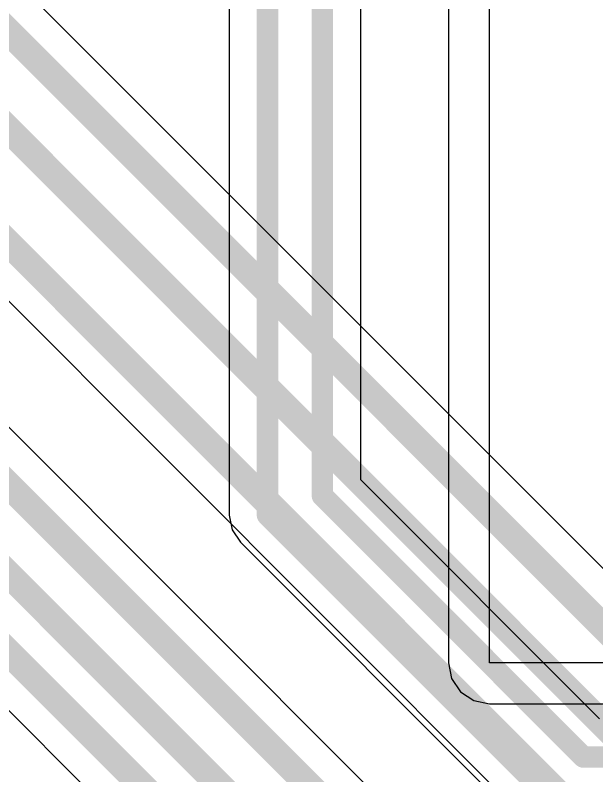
# Model space of a CAD drawing. Header units: inches. Extents: x -11 to 5379, y 0 to 5429.
# Drawn here: x 182.68 to 188.19, y 70.71 to 77.91 of the extents above; entities that cross this region are included whole.
import ezdxf

# ---------------------------------------------------------------- set-up
doc = ezdxf.new("R2010")
doc.units = ezdxf.units.IN
for name, color, linetype in [('Bottom Layer', 5, 'Continuous'), ('PWR', 76, 'Continuous'), ('Top Layer', 1, 'Continuous')]:
    doc.layers.add(name, color=color, linetype=linetype)

msp = doc.modelspace()

# ---------------------------------------------------------------- linework, layer by layer
at = {"layer": 'Bottom Layer'}
for p, q in [((189.03778042, 71.88475335999999), (177.62986572, 83.29266806)), ((176.2673005, 81.55213052), (187.66021904, 70.15921198)), ((190.6753997, 65.95274592), (175.5061768, 81.12196881999999)), ((174.60609478, 79.33744356), (189.19672092, 64.74681742))]:
    msp.add_line(p, q, dxfattribs=at)
for points in [[(177.08656226, 83.28659999999999, 0.254, 0.254, 0), (188.87687396, 71.4962883, 0.254, 0.254, 0)], [(176.91757352, 82.52885958, 0.254, 0.254, 0), (188.4823256, 70.9641075, 0.254, 0.254, 0)], [(176.42820696, 81.94059558, 0.254, 0.254, 0), (187.9349048, 70.43389773999999, 0.254, 0.254, 0)], [(175.23149104, 80.84728306, 0.254, 0.254, 0), (190.51449324, 65.56428086, 0.254, 0.254, 0)], [(174.9837369, 80.24915116, 0.254, 0.254, 0), (190.2667391, 64.96614896, 0.254, 0.254, 0)], [(174.76700124, 79.72590862, 0.254, 0.254, 0), (190.05000344, 64.44290642, 0.254, 0.254, 0)]]:
    msp.add_lwpolyline(points, format="xyseb", dxfattribs=at)
at = {"layer": 'PWR'}
for p, q in [((186.78413494, 81.0768), (186.78413494, 71.7804)), ((187.1726, 71.7804), (187.1726, 81.0768)), ((186.78413494, 71.7804), (186.81370562, 71.63174142)), ((191.72932698, 71.7804), (187.1726, 71.7804)), ((186.81370562, 71.63174142), (186.89791424, 71.50571423999999)), ((186.89791424, 71.50571423999999), (187.02394142, 71.42150561999999)), ((187.02394142, 71.42150561999999), (187.1726, 71.39193494)), ((187.1726, 71.39193494), (191.72932698, 71.39193494))]:
    msp.add_line(p, q, dxfattribs=at)
at = {"layer": 'Top Layer'}
for p, q in [((185.95248052, 73.51190783999999), (185.95248052, 91.06383362)), ((184.70627778, 90.00008924), (184.70627778, 73.17965297999999)), ((188.21523444, 71.24915138), (185.95248052, 73.51190783999999)), ((184.70627778, 73.17965297999999), (184.70627524, 73.17964028)), ((184.70627524, 73.17964028), (184.73387742, 73.04089278)), ((184.73387742, 73.04089278), (184.8124701, 72.92326537999999)), ((184.8124701, 72.92326537999999), (187.59724228, 70.13849574))]:
    msp.add_line(p, q, dxfattribs=at)
for points in [[(185.5899133, 73.36172526, 0.2032, 0.2032, 0), (185.5899133, 91.21401619999999, 0.2032, 0.2032, 0)], [(185.068845, 73.17964028, 0.2032, 0.2032, 0), (185.068845, 90.15026928, 0.2032, 0.2032, 0)], [(185.5899133, 73.36172526, 0.2032, 0.2032, 0), (188.0650544, 70.88658415999998, 0.2032, 0.2032, 0)], [(185.068845, 73.17964028, 0.2032, 0.2032, 0), (187.85362226, 70.39486301999999, 0.2032, 0.2032, 0)], [(188.0650544, 70.88658415999998, 0.2032, 0.2032, 0), (193.18540738, 70.88658415999998, 0.2032, 0.2032, 0)]]:
    msp.add_lwpolyline(points, format="xyseb", dxfattribs=at)
for points in [[(185.5391133, 73.36172526, 0.1016, 0.1016, 1), (185.6407133, 73.36172526, 0.1016, 0.1016, 1)], [(185.5391133, 73.36172526, 0.1016, 0.1016, 1), (185.6407133, 73.36172526, 0.1016, 0.1016, 1)], [(185.018045, 73.17964028, 0.1016, 0.1016, 1), (185.119645, 73.17964028, 0.1016, 0.1016, 1)], [(185.018045, 73.17964028, 0.1016, 0.1016, 1), (185.119645, 73.17964028, 0.1016, 0.1016, 1)], [(188.0142544, 70.88658415999998, 0.1016, 0.1016, 1), (188.1158544, 70.88658415999998, 0.1016, 0.1016, 1)], [(188.0142544, 70.88658415999998, 0.1016, 0.1016, 1), (188.1158544, 70.88658415999998, 0.1016, 0.1016, 1)]]:
    msp.add_lwpolyline(points, format="xyseb", close=True, dxfattribs=at)

doc.saveas('drawing.dxf')
